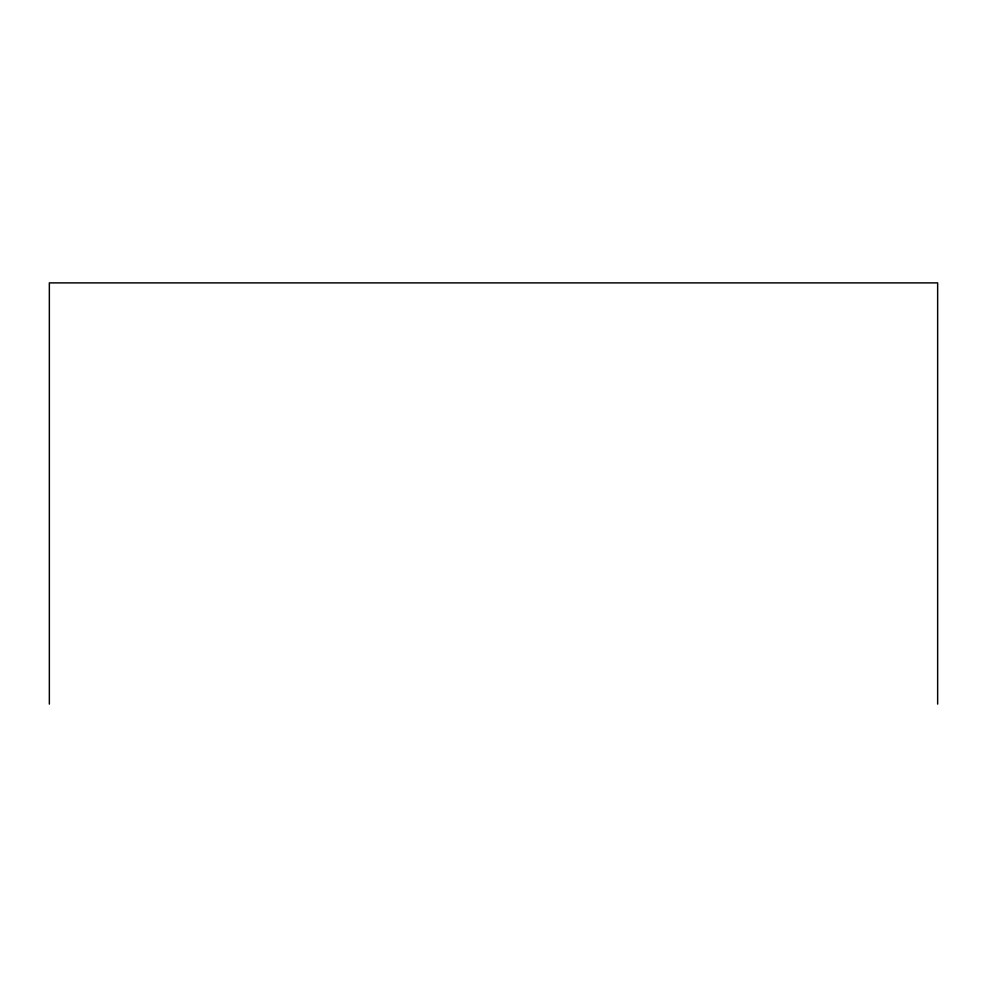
<?xml version="1.0" encoding="UTF-8"?>
<svg xmlns="http://www.w3.org/2000/svg" width="987" height="987" viewBox="0 0 987 987"><rect width="100%" height="100%" fill="white"/><g stroke="black" fill="none" stroke-linecap="round" stroke-linejoin="round"><path stroke-width="1.48" d="M937.65 704.113L937.65 282.887L49.35 282.887L49.35 704.113"/></g></svg>
